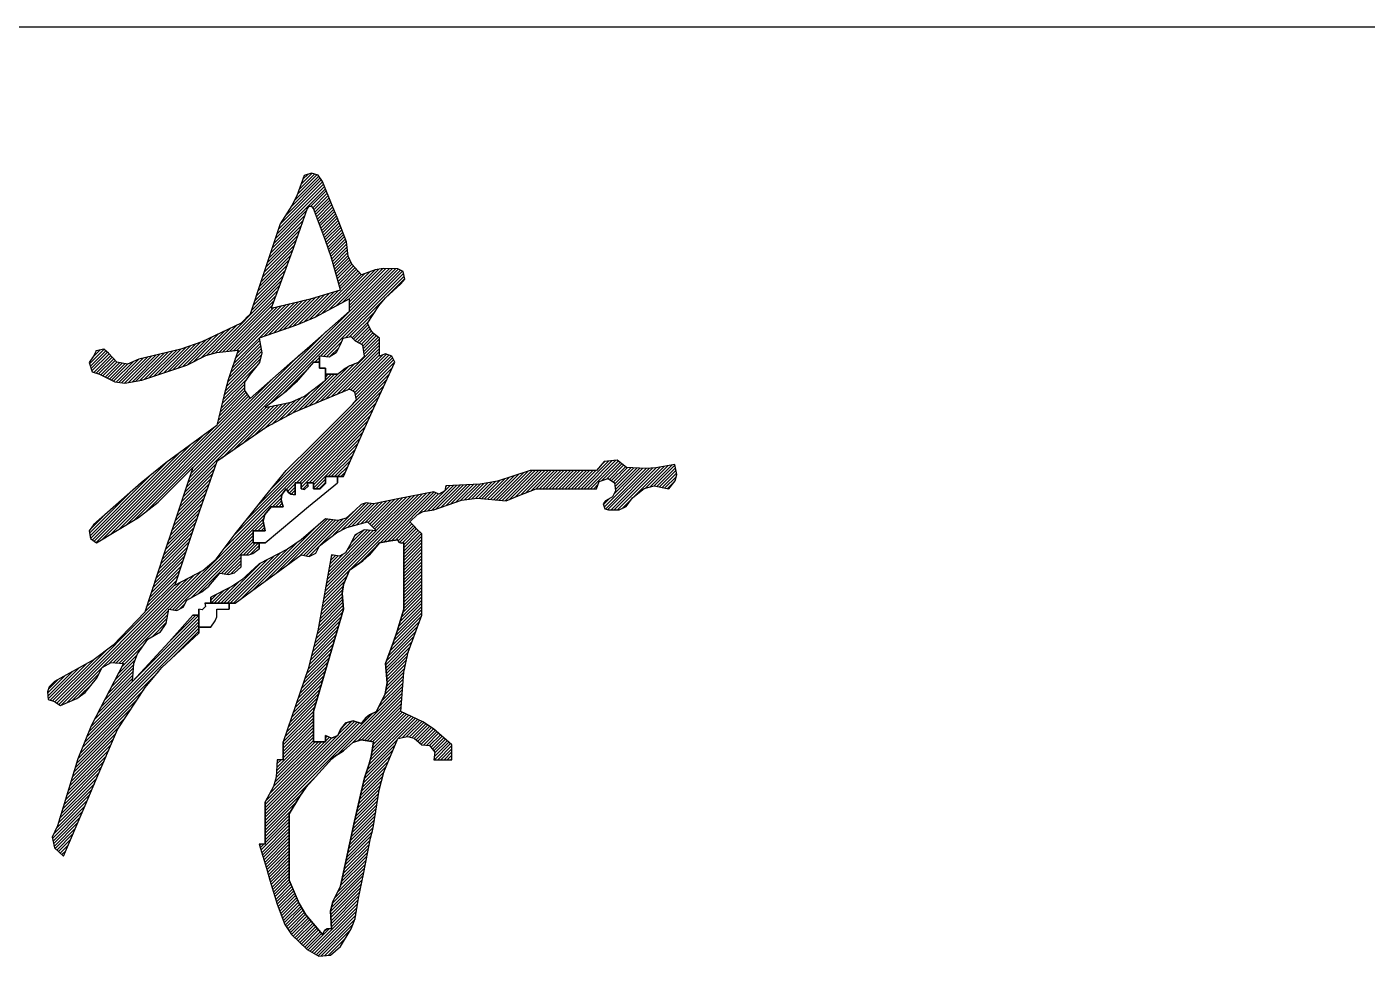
# Model space of a CAD drawing. Header units: millimetres. Extents: x 866561 to 877878, y 40199 to 44891.
# Drawn here: x 868183.74 to 868191.16, y 40235.71 to 40240.85 of the extents above; entities that cross this region are included whole.
import ezdxf

# ---------------------------------------------------------------- set-up
doc = ezdxf.new("R2010")
doc.units = ezdxf.units.MM
doc.header["$LTSCALE"] = 1000
doc.header["$MEASUREMENT"] = 0

# ---------------------------------------------------------------- blocks, each defined once
blk = doc.blocks.new('ZYC')
h = blk.add_hatch()
h.set_pattern_fill('ANSI31', color=256, scale=0.01, style=0)
h.paths.add_polyline_path([(0.871345, 0.42887), (0.877014, 0.441542), (0.888561, 0.466786), (0.887043, 0.470041), (0.883569, 0.471431), (0.880225, 0.47012), (0.880225, 0.474121), (0.880225, 0.476122), (0.880225, 0.480123), (0.876842, 0.482728), (0.875355, 0.484586), (0.873557, 0.488458), (0.879788, 0.497952), (0.883563, 0.502415), (0.891895, 0.510131), (0.894109, 0.512712), (0.893264, 0.516935), (0.890228, 0.518466), (0.882117, 0.518604), (0.877851, 0.517893), (0.870223, 0.515132), (0.864821, 0.52111), (0.862839, 0.525469), (0.861887, 0.53347), (0.856662, 0.54685), (0.853994, 0.553519), (0.848551, 0.566812), (0.84612, 0.570258), (0.84256, 0.571445), (0.838548, 0.570146), (0.834376, 0.55897), (0.831649, 0.553515), (0.825211, 0.543472), (0.818543, 0.523467), (0.815209, 0.513465), (0.80854, 0.49346), (0.80654, 0.491459), (0.80554, 0.490459), (0.803539, 0.488458), (0.781826, 0.478132), (0.770242, 0.474043), (0.746858, 0.468453), (0.740671, 0.46563), (0.734812, 0.466802), (0.730187, 0.471787), (0.727621, 0.474019), (0.723362, 0.473167), (0.721851, 0.47012), (0.719419, 0.466675), (0.721173, 0.461415), (0.725186, 0.460118), (0.733628, 0.455915), (0.739244, 0.455113), (0.748525, 0.456784), (0.758528, 0.460118), (0.763529, 0.461785), (0.773531, 0.465119), (0.784076, 0.470453), (0.790119, 0.47223), (0.801872, 0.473455), (0.796442, 0.457016), (0.794098, 0.448645), (0.790202, 0.431777), (0.761914, 0.411004), (0.748191, 0.399958), (0.721851, 0.376763), (0.719546, 0.373426), (0.720255, 0.369169), (0.723519, 0.366761), (0.746674, 0.380799), (0.757642, 0.389367), (0.776866, 0.408438), (0.766118, 0.376456), (0.760783, 0.360452), (0.750192, 0.328417), (0.732723, 0.310244), (0.722265, 0.302226), (0.700179, 0.290074), (0.697284, 0.287008), (0.696369, 0.284262), (0.696845, 0.280072), (0.699684, 0.279157), (0.701079, 0.278459), (0.703513, 0.276738), (0.712713, 0.280665), (0.717172, 0.28401), (0.723519, 0.291741), (0.726659, 0.297847), (0.73168, 0.300636), (0.738522, 0.300077), (0.720634, 0.265553), (0.713177, 0.247249), (0.701846, 0.210054), (0.699024, 0.203867), (0.700195, 0.198008), (0.705181, 0.193383), (0.717185, 0.221389), (0.723187, 0.235393), (0.735188, 0.263401), (0.750469, 0.286767), (0.759738, 0.297752), (0.7802, 0.316748), (0.7802, 0.32675), (0.776866, 0.32675), (0.763667, 0.311956), (0.756997, 0.304619), (0.743524, 0.290074), (0.744225, 0.299963), (0.746137, 0.305318), (0.751859, 0.313414), (0.758927, 0.317452), (0.762153, 0.322062), (0.763529, 0.330085), (0.767936, 0.329319), (0.771499, 0.331101), (0.773531, 0.335086), (0.781822, 0.339679), (0.785726, 0.342873), (0.791869, 0.35009), (0.796661, 0.349308), (0.799884, 0.350229), (0.803539, 0.353424), (0.803539, 0.356091), (0.803539, 0.357425), (0.803539, 0.360092), (0.807755, 0.360184), (0.810113, 0.36097), (0.813542, 0.363426), (0.813542, 0.366761), (0.810207, 0.366761), (0.810207, 0.369428), (0.810207, 0.370762), (0.810207, 0.373429), (0.812875, 0.373429), (0.814208, 0.373429), (0.816876, 0.373429), (0.815817, 0.378825), (0.816736, 0.382503), (0.82021, 0.386766), (0.822877, 0.386766), (0.824211, 0.386766), (0.826878, 0.386766), (0.825691, 0.390644), (0.826165, 0.393484), (0.828545, 0.396768), (0.829759, 0.394693), (0.831164, 0.393756), (0.833547, 0.393434), (0.833547, 0.396101), (0.833547, 0.397435), (0.833547, 0.400102), (0.836881, 0.400102), (0.836881, 0.396768), (0.838724, 0.396367), (0.840617, 0.39826), (0.840215, 0.400102), (0.843549, 0.400102), (0.843549, 0.396768), (0.847321, 0.396775), (0.850211, 0.399664), (0.850218, 0.403437), (0.856886, 0.403437), (0.86022, 0.403437)])
h.paths.add_polyline_path([(0.81766, 0.430826), (0.832668, 0.439013), (0.863554, 0.451782), (0.86659, 0.450251), (0.867435, 0.446028), (0.865221, 0.443447), (0.850551, 0.428776), (0.843216, 0.421441), (0.828545, 0.406771), (0.817133, 0.39283), (0.811464, 0.385827), (0.800205, 0.371762), (0.78972, 0.357746), (0.782385, 0.351511), (0.766863, 0.343421), (0.775929, 0.370852), (0.780598, 0.384525), (0.790202, 0.411772)], flags=16)
h.paths.add_polyline_path([(0.80854, 0.446781), (0.805425, 0.451112), (0.805425, 0.455787), (0.80854, 0.460118), (0.813699, 0.466554), (0.815065, 0.472016), (0.813542, 0.480123), (0.834155, 0.487227), (0.844276, 0.491612), (0.863554, 0.501795), (0.863554, 0.499128), (0.863554, 0.497794), (0.863554, 0.495127), (0.841589, 0.475743), (0.830586, 0.466074)], flags=16)
h.paths.add_polyline_path([(0.816876, 0.44178), (0.828552, 0.450587), (0.834008, 0.455702), (0.843549, 0.466786), (0.846883, 0.466786), (0.846883, 0.47012), (0.852237, 0.469623), (0.856263, 0.471924), (0.858553, 0.476789), (0.859871, 0.479923), (0.864466, 0.480842), (0.866889, 0.478456), (0.871025, 0.476192), (0.871893, 0.470117), (0.868556, 0.466786), (0.863539, 0.464853), (0.861098, 0.463458), (0.856886, 0.460118), (0.850218, 0.460118), (0.850218, 0.456784), (0.838559, 0.447954), (0.831216, 0.444649)], flags=16)
h.paths.add_polyline_path([(0.82021, 0.496794), (0.828392, 0.518733), (0.832394, 0.529737), (0.840215, 0.551808), (0.840995, 0.55289), (0.84277, 0.55289), (0.843549, 0.551808), (0.850321, 0.534079), (0.853333, 0.525043), (0.858553, 0.506796), (0.843346, 0.502328), (0.835663, 0.500323)], flags=16)
h.paths.add_polyline_path([(0.862059, 0.375253), (0.873557, 0.37843), (0.875557, 0.37643), (0.876558, 0.375429), (0.878558, 0.373429), (0.871716, 0.373988), (0.866694, 0.371199), (0.863554, 0.365093), (0.861382, 0.361183), (0.857984, 0.359484), (0.853552, 0.360092), (0.846069, 0.318055), (0.840672, 0.297141), (0.826878, 0.256732), (0.826878, 0.250064), (0.826878, 0.24673), (0.825545, 0.24673), (0.824878, 0.24673), (0.823544, 0.24673), (0.823031, 0.237034), (0.821563, 0.231894), (0.816876, 0.223391), (0.816876, 0.213388), (0.816876, 0.200051), (0.815542, 0.200051), (0.814875, 0.200051), (0.813542, 0.200051), (0.817543, 0.186714), (0.819543, 0.180046), (0.823544, 0.166709), (0.827791, 0.155463), (0.831467, 0.149949), (0.840215, 0.141703), (0.84657, 0.13798), (0.852974, 0.138562), (0.858553, 0.14337), (0.864559, 0.153054), (0.866713, 0.158799), (0.868556, 0.170044), (0.871223, 0.18338), (0.872557, 0.190049), (0.875224, 0.203385), (0.875891, 0.206053), (0.876224, 0.207386), (0.876891, 0.210054), (0.879889, 0.229889), (0.882632, 0.239833), (0.890228, 0.258399), (0.89558, 0.259661), (0.899436, 0.258697), (0.903565, 0.255065), (0.907812, 0.254625), (0.910735, 0.25097), (0.910233, 0.24673), (0.914234, 0.24673), (0.916235, 0.24673), (0.920236, 0.24673), (0.920236, 0.250064), (0.920236, 0.251731), (0.920236, 0.255065), (0.90998, 0.263848), (0.904109, 0.267647), (0.891895, 0.273403), (0.893648, 0.295176), (0.896067, 0.306234), (0.903565, 0.32675), (0.903565, 0.344755), (0.903565, 0.353757), (0.903565, 0.371762), (0.900897, 0.374429), (0.899564, 0.375763), (0.896896, 0.37843), (0.901245, 0.382512), (0.904358, 0.384068), (0.910233, 0.385099), (0.925477, 0.390367), (0.934172, 0.391453), (0.950243, 0.3901), (0.956912, 0.392767), (0.960246, 0.394101), (0.966914, 0.396768), (0.980251, 0.396768), (0.986919, 0.396768), (1.000256, 0.396768), (1.001698, 0.400731), (1.006727, 0.402408), (1.010259, 0.400102), (1.010867, 0.395671), (1.009168, 0.392272), (1.005257, 0.3901), (1.003934, 0.388458), (1.004881, 0.385618), (1.006924, 0.385099), (1.012888, 0.385026), (1.016741, 0.386953), (1.020261, 0.391767), (1.026697, 0.396926), (1.03216, 0.398291), (1.040266, 0.396768), (1.04374, 0.401031), (1.044659, 0.404709), (1.0436, 0.410105), (1.033059, 0.40833), (1.027608, 0.407989), (1.016927, 0.408438), (1.011661, 0.412583), (1.004597, 0.411877), (1.000256, 0.406771), (0.985586, 0.406771), (0.97825, 0.406771), (0.96358, 0.406771), (0.945524, 0.400963), (0.935851, 0.399236), (0.916901, 0.398435), (0.916329, 0.395509), (0.912918, 0.393803), (0.910233, 0.395101), (0.896896, 0.392434), (0.890228, 0.3911), (0.876891, 0.388433), (0.872698, 0.388881), (0.869975, 0.387973), (0.866889, 0.385099), (0.861654, 0.380508), (0.857114, 0.379147), (0.850218, 0.380097), (0.836856, 0.368404), (0.829308, 0.363258), (0.813542, 0.355091), (0.803942, 0.346403), (0.798418, 0.342605), (0.786868, 0.336753), (0.786868, 0.333419), (0.796871, 0.333419), (0.800205, 0.333419), (0.814842, 0.344134), (0.822177, 0.349469), (0.836881, 0.360092), (0.841288, 0.359327), (0.844851, 0.361109), (0.846883, 0.365093), (0.856324, 0.372385)])
h.paths.add_polyline_path([(0.870971, 0.356805), (0.874427, 0.359915), (0.880225, 0.366761), (0.884191, 0.367611), (0.8862, 0.367945), (0.890228, 0.368428), (0.890952, 0.367124), (0.892085, 0.366558), (0.893562, 0.366761), (0.893562, 0.35209), (0.893562, 0.344755), (0.893562, 0.330085), (0.889936, 0.317963), (0.887932, 0.31195), (0.88356, 0.300077), (0.884483, 0.289261), (0.883338, 0.28315), (0.878558, 0.273403), (0.874686, 0.271605), (0.872827, 0.270118), (0.870223, 0.266735), (0.865641, 0.268341), (0.861595, 0.267185), (0.858553, 0.263401), (0.857036, 0.260146), (0.853561, 0.258756), (0.850218, 0.260067), (0.850218, 0.256732), (0.843549, 0.256732), (0.843549, 0.273403), (0.850246, 0.296067), (0.85358, 0.307404), (0.86022, 0.330085), (0.859447, 0.338821), (0.860191, 0.343656), (0.863554, 0.351757)], flags=16)
h.paths.add_polyline_path([(0.869994, 0.257683), (0.876891, 0.256732), (0.875505, 0.248601), (0.874493, 0.244554), (0.87189, 0.236727), (0.866414, 0.212753), (0.863747, 0.200749), (0.858553, 0.176712), (0.854239, 0.168195), (0.853106, 0.16291), (0.853552, 0.153373), (0.851169, 0.153051), (0.849764, 0.152114), (0.848551, 0.150038), (0.839476, 0.160787), (0.835638, 0.167068), (0.830213, 0.180046), (0.830213, 0.216722), (0.835992, 0.226633), (0.839383, 0.23138), (0.850218, 0.243396), (0.853788, 0.247187), (0.855847, 0.248903), (0.86022, 0.251731), (0.865455, 0.256321)], flags=16)
for p, q in [((0.84256, 0.571445), (0.838548, 0.570146)), ((0.84612, 0.570258), (0.84256, 0.571445)), ((0.838548, 0.570146), (0.834376, 0.55897)), ((0.848551, 0.566812), (0.84612, 0.570258)), ((0.853994, 0.553519), (0.848551, 0.566812)), ((0.834376, 0.55897), (0.831649, 0.553515)), ((0.831649, 0.553515), (0.825211, 0.543472)), ((0.840215, 0.551808), (0.832394, 0.529737)), ((0.840995, 0.55289), (0.840215, 0.551808)), ((0.84277, 0.55289), (0.840995, 0.55289)), ((0.843549, 0.551808), (0.84277, 0.55289)), ((0.850321, 0.534079), (0.843549, 0.551808)), ((0.856662, 0.54685), (0.853994, 0.553519)), ((0.825211, 0.543472), (0.818543, 0.523467)), ((0.861887, 0.53347), (0.856662, 0.54685)), ((0.832394, 0.529737), (0.828392, 0.518733)), ((0.853333, 0.525043), (0.850321, 0.534079)), ((0.862839, 0.525469), (0.861887, 0.53347)), ((0.818543, 0.523467), (0.815209, 0.513465)), ((0.858553, 0.506796), (0.853333, 0.525043)), ((0.864821, 0.52111), (0.862839, 0.525469)), ((0.870223, 0.515132), (0.864821, 0.52111)), ((0.815209, 0.513465), (0.80854, 0.49346)), ((0.828392, 0.518733), (0.82021, 0.496794)), ((0.877851, 0.517893), (0.870223, 0.515132)), ((0.882117, 0.518604), (0.877851, 0.517893)), ((0.890228, 0.518466), (0.882117, 0.518604)), ((0.893264, 0.516935), (0.890228, 0.518466)), ((0.891895, 0.510131), (0.894109, 0.512712)), ((0.894109, 0.512712), (0.893264, 0.516935)), ((0.843346, 0.502328), (0.858553, 0.506796)), ((0.883563, 0.502415), (0.891895, 0.510131)), ((0.82021, 0.496794), (0.835663, 0.500323)), ((0.835663, 0.500323), (0.843346, 0.502328)), ((0.863554, 0.501795), (0.844276, 0.491612)), ((0.863554, 0.499128), (0.863554, 0.501795)), ((0.863554, 0.497794), (0.863554, 0.499128)), ((0.863554, 0.495127), (0.863554, 0.497794)), ((0.873557, 0.488458), (0.879788, 0.497952)), ((0.879788, 0.497952), (0.883563, 0.502415)), ((0.80554, 0.490459), (0.803539, 0.488458)), ((0.80654, 0.491459), (0.80554, 0.490459)), ((0.80854, 0.49346), (0.80654, 0.491459)), ((0.844276, 0.491612), (0.834155, 0.487227)), ((0.841589, 0.475743), (0.863554, 0.495127)), ((0.803539, 0.488458), (0.781826, 0.478132)), ((0.834155, 0.487227), (0.813542, 0.480123)), ((0.875355, 0.484586), (0.873557, 0.488458)), ((0.876842, 0.482728), (0.875355, 0.484586)), ((0.880225, 0.480123), (0.876842, 0.482728)), ((0.781826, 0.478132), (0.770242, 0.474043)), ((0.813542, 0.480123), (0.815065, 0.472016)), ((0.830586, 0.466074), (0.841589, 0.475743)), ((0.858553, 0.476789), (0.856263, 0.471924)), ((0.859871, 0.479923), (0.858553, 0.476789)), ((0.864466, 0.480842), (0.859871, 0.479923)), ((0.866889, 0.478456), (0.864466, 0.480842)), ((0.871025, 0.476192), (0.866889, 0.478456)), ((0.871893, 0.470117), (0.871025, 0.476192)), ((0.880225, 0.476122), (0.880225, 0.480123)), ((0.880225, 0.474121), (0.880225, 0.476122)), ((0.721851, 0.47012), (0.719419, 0.466675)), ((0.723362, 0.473167), (0.721851, 0.47012)), ((0.727621, 0.474019), (0.723362, 0.473167)), ((0.730187, 0.471787), (0.727621, 0.474019)), ((0.734812, 0.466802), (0.730187, 0.471787)), ((0.746858, 0.468453), (0.740671, 0.46563)), ((0.770242, 0.474043), (0.746858, 0.468453)), ((0.773531, 0.465119), (0.784076, 0.470453)), ((0.784076, 0.470453), (0.790119, 0.47223)), ((0.790119, 0.47223), (0.801872, 0.473455)), ((0.801872, 0.473455), (0.796442, 0.457016)), ((0.815065, 0.472016), (0.813699, 0.466554)), ((0.852237, 0.469623), (0.846883, 0.47012)), ((0.846883, 0.47012), (0.846883, 0.463452)), ((0.846883, 0.463452), (0.846883, 0.47012)), ((0.846883, 0.47012), (0.846883, 0.463452)), ((0.856263, 0.471924), (0.852237, 0.469623)), ((0.868556, 0.466786), (0.871893, 0.470117)), ((0.880225, 0.47012), (0.880225, 0.474121)), ((0.883569, 0.471431), (0.880225, 0.47012)), ((0.887043, 0.470041), (0.883569, 0.471431)), ((0.888561, 0.466786), (0.887043, 0.470041)), ((0.719419, 0.466675), (0.721173, 0.461415)), ((0.721173, 0.461415), (0.725186, 0.460118)), ((0.725186, 0.460118), (0.733628, 0.455915)), ((0.740671, 0.46563), (0.734812, 0.466802)), ((0.748525, 0.456784), (0.758528, 0.460118)), ((0.758528, 0.460118), (0.763529, 0.461785)), ((0.763529, 0.461785), (0.773531, 0.465119)), ((0.80854, 0.460118), (0.805425, 0.455787)), ((0.813699, 0.466554), (0.80854, 0.460118)), ((0.80854, 0.446781), (0.830586, 0.466074)), ((0.843549, 0.466786), (0.834008, 0.455702)), ((0.846883, 0.466786), (0.843549, 0.466786)), ((0.843549, 0.466786), (0.846883, 0.466786)), ((0.846883, 0.466786), (0.843549, 0.466786)), ((0.846883, 0.463452), (0.846883, 0.466786)), ((0.846883, 0.466786), (0.846883, 0.463452)), ((0.846883, 0.463452), (0.846883, 0.466786)), ((0.848217, 0.463452), (0.846883, 0.463452)), ((0.846883, 0.463452), (0.848217, 0.463452)), ((0.848884, 0.463452), (0.848217, 0.463452)), ((0.848217, 0.463452), (0.848884, 0.463452)), ((0.850218, 0.463452), (0.848884, 0.463452)), ((0.848884, 0.463452), (0.850218, 0.463452)), ((0.850218, 0.456784), (0.850218, 0.463452)), ((0.850218, 0.463452), (0.850218, 0.456784)), ((0.850218, 0.456784), (0.850218, 0.463452)), ((0.850218, 0.463452), (0.850218, 0.460118)), ((0.850218, 0.460118), (0.850218, 0.463452)), ((0.850218, 0.463452), (0.850218, 0.460118)), ((0.850218, 0.460118), (0.856886, 0.460118)), ((0.856886, 0.460118), (0.850218, 0.460118)), ((0.850218, 0.460118), (0.856886, 0.460118)), ((0.856886, 0.460118), (0.861098, 0.463458)), ((0.861098, 0.463458), (0.863539, 0.464853)), ((0.863539, 0.464853), (0.868556, 0.466786)), ((0.877014, 0.441542), (0.888561, 0.466786)), ((0.733628, 0.455915), (0.739244, 0.455113)), ((0.739244, 0.455113), (0.748525, 0.456784)), ((0.796442, 0.457016), (0.794098, 0.448645)), ((0.805425, 0.455787), (0.805425, 0.451112)), ((0.834008, 0.455702), (0.828552, 0.450587)), ((0.838559, 0.447954), (0.850218, 0.456784)), ((0.794098, 0.448645), (0.790202, 0.431777)), ((0.805425, 0.451112), (0.80854, 0.446781)), ((0.828552, 0.450587), (0.816876, 0.44178)), ((0.831216, 0.444649), (0.838559, 0.447954)), ((0.863554, 0.451782), (0.832668, 0.439013)), ((0.86659, 0.450251), (0.863554, 0.451782)), ((0.865221, 0.443447), (0.867435, 0.446028)), ((0.867435, 0.446028), (0.86659, 0.450251)), ((0.816876, 0.44178), (0.831216, 0.444649)), ((0.832668, 0.439013), (0.81766, 0.430826)), ((0.850551, 0.428776), (0.865221, 0.443447)), ((0.871345, 0.42887), (0.877014, 0.441542)), ((0.790202, 0.431777), (0.761914, 0.411004)), ((0.81766, 0.430826), (0.790202, 0.411772)), ((0.843216, 0.421441), (0.850551, 0.428776)), ((0.86022, 0.403437), (0.871345, 0.42887)), ((0.828545, 0.406771), (0.843216, 0.421441)), ((0.761914, 0.411004), (0.748191, 0.399958)), ((0.757642, 0.389367), (0.776866, 0.408438)), ((0.776866, 0.408438), (0.766118, 0.376456)), ((0.790202, 0.411772), (0.780598, 0.384525)), ((1.004597, 0.411877), (1.000256, 0.406771)), ((1.011661, 0.412583), (1.004597, 0.411877)), ((1.016927, 0.408438), (1.011661, 0.412583)), ((1.027608, 0.407989), (1.016927, 0.408438)), ((1.033059, 0.40833), (1.027608, 0.407989)), ((1.0436, 0.410105), (1.033059, 0.40833)), ((1.044659, 0.404709), (1.0436, 0.410105)), ((0.817133, 0.39283), (0.828545, 0.406771)), ((0.850211, 0.399664), (0.850218, 0.403437)), ((0.850218, 0.403437), (0.850211, 0.399664)), ((0.850218, 0.403437), (0.86022, 0.403437)), ((0.86022, 0.403437), (0.850218, 0.403437)), ((0.850218, 0.403437), (0.86022, 0.403437)), ((0.856886, 0.403437), (0.850218, 0.403437)), ((0.850218, 0.403437), (0.856886, 0.403437)), ((0.856886, 0.403437), (0.850218, 0.403437)), ((0.856886, 0.400102), (0.856886, 0.403437)), ((0.856886, 0.403437), (0.856886, 0.400102)), ((0.856886, 0.400102), (0.856886, 0.403437)), ((0.945524, 0.400963), (0.935851, 0.399236)), ((0.96358, 0.406771), (0.945524, 0.400963)), ((0.97825, 0.406771), (0.96358, 0.406771)), ((0.985586, 0.406771), (0.97825, 0.406771)), ((1.000256, 0.406771), (0.985586, 0.406771)), ((1.000256, 0.396768), (1.001698, 0.400731)), ((1.001698, 0.400731), (1.006727, 0.402408)), ((1.006727, 0.402408), (1.010259, 0.400102)), ((1.040266, 0.396768), (1.04374, 0.401031)), ((1.04374, 0.401031), (1.044659, 0.404709)), ((0.748191, 0.399958), (0.721851, 0.376763)), ((0.825691, 0.390644), (0.826165, 0.393484)), ((0.826165, 0.393484), (0.825691, 0.390644)), ((0.826165, 0.393484), (0.828545, 0.396768)), ((0.828545, 0.396768), (0.826165, 0.393484)), ((0.828545, 0.396768), (0.829759, 0.394693)), ((0.829759, 0.394693), (0.828545, 0.396768)), ((0.829759, 0.394693), (0.831164, 0.393756)), ((0.831164, 0.393756), (0.829759, 0.394693)), ((0.831164, 0.393756), (0.833547, 0.393434)), ((0.833547, 0.393434), (0.831164, 0.393756)), ((0.833547, 0.397435), (0.833547, 0.400102)), ((0.833547, 0.400102), (0.836881, 0.400102)), ((0.836881, 0.400102), (0.833547, 0.400102)), ((0.833547, 0.400102), (0.836881, 0.400102)), ((0.836881, 0.400102), (0.833547, 0.400102)), ((0.833547, 0.400102), (0.836881, 0.400102)), ((0.836881, 0.400102), (0.833547, 0.400102)), ((0.833547, 0.400102), (0.833547, 0.397435)), ((0.833547, 0.396101), (0.833547, 0.397435)), ((0.833547, 0.397435), (0.833547, 0.396101)), ((0.833547, 0.393434), (0.833547, 0.396101)), ((0.833547, 0.396101), (0.833547, 0.393434)), ((0.836881, 0.396768), (0.836881, 0.400102)), ((0.836881, 0.400102), (0.836881, 0.396768)), ((0.836881, 0.396768), (0.836881, 0.400102)), ((0.838724, 0.396367), (0.836881, 0.396768)), ((0.836881, 0.396768), (0.838724, 0.396367)), ((0.840617, 0.39826), (0.838724, 0.396367)), ((0.838724, 0.396367), (0.840617, 0.39826)), ((0.843549, 0.400102), (0.840215, 0.400102)), ((0.840215, 0.400102), (0.843549, 0.400102)), ((0.843549, 0.400102), (0.840215, 0.400102)), ((0.840215, 0.400102), (0.840617, 0.39826)), ((0.840617, 0.39826), (0.840215, 0.400102)), ((0.840215, 0.400102), (0.843549, 0.400102)), ((0.843549, 0.400102), (0.840215, 0.400102)), ((0.840215, 0.400102), (0.843549, 0.400102)), ((0.840833, 0.386824), (0.856886, 0.400102)), ((0.843549, 0.396768), (0.843549, 0.400102)), ((0.843549, 0.400102), (0.843549, 0.396768)), ((0.843549, 0.396768), (0.843549, 0.400102)), ((0.843549, 0.396768), (0.847321, 0.396775)), ((0.847321, 0.396775), (0.843549, 0.396768)), ((0.847321, 0.396775), (0.850211, 0.399664)), ((0.850211, 0.399664), (0.847321, 0.396775)), ((0.910233, 0.395101), (0.896896, 0.392434)), ((0.912918, 0.393803), (0.910233, 0.395101)), ((0.916329, 0.395509), (0.912918, 0.393803)), ((0.916901, 0.398435), (0.916329, 0.395509)), ((0.935851, 0.399236), (0.916901, 0.398435)), ((0.956912, 0.392767), (0.960246, 0.394101)), ((0.960246, 0.394101), (0.966914, 0.396768)), ((0.966914, 0.396768), (0.980251, 0.396768)), ((0.980251, 0.396768), (0.986919, 0.396768)), ((0.986919, 0.396768), (1.000256, 0.396768)), ((1.010867, 0.395671), (1.009168, 0.392272)), ((1.010259, 0.400102), (1.010867, 0.395671)), ((1.020261, 0.391767), (1.026697, 0.396926)), ((1.026697, 0.396926), (1.03216, 0.398291)), ((1.03216, 0.398291), (1.040266, 0.396768)), ((0.746674, 0.380799), (0.757642, 0.389367)), ((0.800205, 0.371762), (0.811464, 0.385827)), ((0.811464, 0.385827), (0.817133, 0.39283)), ((0.816736, 0.382503), (0.82021, 0.386766)), ((0.82021, 0.386766), (0.816736, 0.382503)), ((0.82021, 0.386766), (0.822877, 0.386766)), ((0.822877, 0.386766), (0.82021, 0.386766)), ((0.822877, 0.386766), (0.824211, 0.386766)), ((0.824211, 0.386766), (0.822877, 0.386766)), ((0.824211, 0.386766), (0.826878, 0.386766)), ((0.826878, 0.386766), (0.824211, 0.386766)), ((0.826878, 0.386766), (0.825691, 0.390644)), ((0.825691, 0.390644), (0.826878, 0.386766)), ((0.832831, 0.380156), (0.840833, 0.386824)), ((0.869975, 0.387973), (0.866889, 0.385099)), ((0.872698, 0.388881), (0.869975, 0.387973)), ((0.876891, 0.388433), (0.872698, 0.388881)), ((0.890228, 0.3911), (0.876891, 0.388433)), ((0.896896, 0.392434), (0.890228, 0.3911)), ((0.910233, 0.385099), (0.925477, 0.390367)), ((0.925477, 0.390367), (0.934172, 0.391453)), ((0.934172, 0.391453), (0.950243, 0.3901)), ((0.950243, 0.3901), (0.956912, 0.392767)), ((1.005257, 0.3901), (1.003934, 0.388458)), ((1.003934, 0.388458), (1.004881, 0.385618)), ((1.009168, 0.392272), (1.005257, 0.3901)), ((1.012888, 0.385026), (1.016741, 0.386953)), ((1.016741, 0.386953), (1.020261, 0.391767)), ((0.723519, 0.366761), (0.746674, 0.380799)), ((0.780598, 0.384525), (0.775929, 0.370852)), ((0.815817, 0.378825), (0.816736, 0.382503)), ((0.816736, 0.382503), (0.815817, 0.378825)), ((0.816876, 0.373429), (0.815817, 0.378825)), ((0.815817, 0.378825), (0.816876, 0.373429)), ((0.816876, 0.366761), (0.832831, 0.380156)), ((0.850218, 0.380097), (0.836856, 0.368404)), ((0.857114, 0.379147), (0.850218, 0.380097)), ((0.861654, 0.380508), (0.857114, 0.379147)), ((0.866889, 0.385099), (0.861654, 0.380508)), ((0.862059, 0.375253), (0.873557, 0.37843)), ((0.873557, 0.37843), (0.875557, 0.37643)), ((0.896896, 0.37843), (0.901245, 0.382512)), ((0.899564, 0.375763), (0.896896, 0.37843)), ((0.901245, 0.382512), (0.904358, 0.384068)), ((0.904358, 0.384068), (0.910233, 0.385099)), ((1.004881, 0.385618), (1.006924, 0.385099)), ((1.006924, 0.385099), (1.012888, 0.385026)), ((0.721851, 0.376763), (0.719546, 0.373426)), ((0.719546, 0.373426), (0.720255, 0.369169)), ((0.766118, 0.376456), (0.760783, 0.360452)), ((0.78972, 0.357746), (0.800205, 0.371762)), ((0.810207, 0.370762), (0.810207, 0.373429)), ((0.810207, 0.373429), (0.812875, 0.373429)), ((0.812875, 0.373429), (0.810207, 0.373429)), ((0.810207, 0.373429), (0.810207, 0.370762)), ((0.812875, 0.373429), (0.814208, 0.373429)), ((0.814208, 0.373429), (0.812875, 0.373429)), ((0.814208, 0.373429), (0.816876, 0.373429)), ((0.816876, 0.373429), (0.814208, 0.373429)), ((0.846883, 0.365093), (0.856324, 0.372385)), ((0.856324, 0.372385), (0.862059, 0.375253)), ((0.866694, 0.371199), (0.863554, 0.365093)), ((0.871716, 0.373988), (0.866694, 0.371199)), ((0.878558, 0.373429), (0.871716, 0.373988)), ((0.875557, 0.37643), (0.876558, 0.375429)), ((0.876558, 0.375429), (0.878558, 0.373429)), ((0.900897, 0.374429), (0.899564, 0.375763)), ((0.903565, 0.371762), (0.900897, 0.374429)), ((0.903565, 0.353757), (0.903565, 0.371762)), ((0.720255, 0.369169), (0.723519, 0.366761)), ((0.775929, 0.370852), (0.766863, 0.343421)), ((0.810207, 0.369428), (0.810207, 0.370762)), ((0.810207, 0.370762), (0.810207, 0.369428)), ((0.810207, 0.366761), (0.810207, 0.369428)), ((0.810207, 0.369428), (0.810207, 0.366761)), ((0.813542, 0.366761), (0.810207, 0.366761)), ((0.810207, 0.366761), (0.813542, 0.366761)), ((0.813542, 0.366761), (0.810207, 0.366761)), ((0.810207, 0.366761), (0.816876, 0.366761)), ((0.816876, 0.366761), (0.810207, 0.366761)), ((0.810207, 0.366761), (0.816876, 0.366761)), ((0.813542, 0.363426), (0.813542, 0.366761)), ((0.813542, 0.366761), (0.813542, 0.363426)), ((0.813542, 0.363426), (0.813542, 0.366761)), ((0.836856, 0.368404), (0.829308, 0.363258)), ((0.844851, 0.361109), (0.846883, 0.365093)), ((0.863554, 0.365093), (0.861382, 0.361183)), ((0.874427, 0.359915), (0.880225, 0.366761)), ((0.880225, 0.366761), (0.874427, 0.359915)), ((0.880225, 0.366761), (0.884191, 0.367611)), ((0.884191, 0.367611), (0.880225, 0.366761)), ((0.884191, 0.367611), (0.8862, 0.367945)), ((0.8862, 0.367945), (0.884191, 0.367611)), ((0.8862, 0.367945), (0.890228, 0.368428)), ((0.890228, 0.368428), (0.8862, 0.367945)), ((0.890228, 0.368428), (0.890952, 0.367124)), ((0.890952, 0.367124), (0.890228, 0.368428)), ((0.890952, 0.367124), (0.892085, 0.366558)), ((0.892085, 0.366558), (0.890952, 0.367124)), ((0.892085, 0.366558), (0.893562, 0.366761)), ((0.893562, 0.366761), (0.892085, 0.366558)), ((0.893562, 0.366761), (0.893562, 0.35209)), ((0.893562, 0.35209), (0.893562, 0.366761)), ((0.760783, 0.360452), (0.750192, 0.328417)), ((0.782385, 0.351511), (0.78972, 0.357746)), ((0.803539, 0.360092), (0.807755, 0.360184)), ((0.803539, 0.357425), (0.803539, 0.360092)), ((0.803539, 0.356091), (0.803539, 0.357425)), ((0.807755, 0.360184), (0.810113, 0.36097)), ((0.810113, 0.36097), (0.813542, 0.363426)), ((0.829308, 0.363258), (0.813542, 0.355091)), ((0.822177, 0.349469), (0.836881, 0.360092)), ((0.836881, 0.360092), (0.841288, 0.359327)), ((0.841288, 0.359327), (0.844851, 0.361109)), ((0.853552, 0.360092), (0.846069, 0.318055)), ((0.857984, 0.359484), (0.853552, 0.360092)), ((0.861382, 0.361183), (0.857984, 0.359484)), ((0.863554, 0.351757), (0.870971, 0.356805)), ((0.870971, 0.356805), (0.863554, 0.351757)), ((0.870971, 0.356805), (0.874427, 0.359915)), ((0.874427, 0.359915), (0.870971, 0.356805)), ((0.766863, 0.343421), (0.782385, 0.351511)), ((0.785726, 0.342873), (0.791869, 0.35009)), ((0.791869, 0.35009), (0.796661, 0.349308)), ((0.796661, 0.349308), (0.799884, 0.350229)), ((0.799884, 0.350229), (0.803539, 0.353424)), ((0.803539, 0.353424), (0.803539, 0.356091)), ((0.813542, 0.355091), (0.803942, 0.346403)), ((0.814842, 0.344134), (0.822177, 0.349469)), ((0.860191, 0.343656), (0.863554, 0.351757)), ((0.863554, 0.351757), (0.860191, 0.343656)), ((0.893562, 0.35209), (0.893562, 0.344755)), ((0.893562, 0.344755), (0.893562, 0.35209)), ((0.903565, 0.344755), (0.903565, 0.353757)), ((0.781822, 0.339679), (0.785726, 0.342873)), ((0.798418, 0.342605), (0.786868, 0.336753)), ((0.803942, 0.346403), (0.798418, 0.342605)), ((0.800205, 0.333419), (0.814842, 0.344134)), ((0.859447, 0.338821), (0.860191, 0.343656)), ((0.860191, 0.343656), (0.859447, 0.338821)), ((0.893562, 0.344755), (0.893562, 0.330085)), ((0.893562, 0.330085), (0.893562, 0.344755)), ((0.903565, 0.32675), (0.903565, 0.344755)), ((0.771499, 0.331101), (0.773531, 0.335086)), ((0.773531, 0.335086), (0.781822, 0.339679)), ((0.786868, 0.336753), (0.786868, 0.333419)), ((0.786868, 0.333419), (0.786868, 0.336753)), ((0.786868, 0.336753), (0.786868, 0.333419)), ((0.86022, 0.330085), (0.859447, 0.338821)), ((0.859447, 0.338821), (0.86022, 0.330085)), ((0.750192, 0.328417), (0.732723, 0.310244)), ((0.762153, 0.322062), (0.763529, 0.330085)), ((0.763529, 0.330085), (0.767936, 0.329319)), ((0.776866, 0.32675), (0.763667, 0.311956)), ((0.767936, 0.329319), (0.771499, 0.331101)), ((0.7802, 0.32675), (0.776866, 0.32675)), ((0.776866, 0.32675), (0.7802, 0.32675)), ((0.7802, 0.32675), (0.776866, 0.32675)), ((0.782043, 0.329683), (0.7802, 0.330085)), ((0.7802, 0.330085), (0.7802, 0.320082)), ((0.7802, 0.320082), (0.7802, 0.330085)), ((0.7802, 0.330085), (0.7802, 0.320082)), ((0.7802, 0.316748), (0.7802, 0.32675)), ((0.7802, 0.32675), (0.7802, 0.316748)), ((0.7802, 0.316748), (0.7802, 0.32675)), ((0.783936, 0.331576), (0.782043, 0.329683)), ((0.796871, 0.333419), (0.783534, 0.333419)), ((0.783534, 0.333419), (0.796871, 0.333419)), ((0.796871, 0.333419), (0.783534, 0.333419)), ((0.783534, 0.333419), (0.783936, 0.331576)), ((0.786868, 0.333419), (0.800205, 0.333419)), ((0.800205, 0.333419), (0.786868, 0.333419)), ((0.786868, 0.333419), (0.800205, 0.333419)), ((0.790068, 0.325869), (0.790202, 0.330085)), ((0.790202, 0.330085), (0.79287, 0.330085)), ((0.79287, 0.330085), (0.794203, 0.330085)), ((0.794203, 0.330085), (0.796871, 0.330085)), ((0.796871, 0.330085), (0.796871, 0.333419)), ((0.796871, 0.333419), (0.796871, 0.330085)), ((0.796871, 0.330085), (0.796871, 0.333419)), ((0.85358, 0.307404), (0.86022, 0.330085)), ((0.86022, 0.330085), (0.85358, 0.307404)), ((0.893562, 0.330085), (0.889936, 0.317963)), ((0.889936, 0.317963), (0.893562, 0.330085)), ((0.896067, 0.306234), (0.903565, 0.32675)), ((0.758927, 0.317452), (0.762153, 0.322062)), ((0.7802, 0.320082), (0.786868, 0.320082)), ((0.786868, 0.320082), (0.7802, 0.320082)), ((0.7802, 0.320082), (0.786868, 0.320082)), ((0.786868, 0.320082), (0.78929, 0.323535)), ((0.78929, 0.323535), (0.790068, 0.325869)), ((0.746137, 0.305318), (0.751859, 0.313414)), ((0.751859, 0.313414), (0.758927, 0.317452)), ((0.763667, 0.311956), (0.756997, 0.304619)), ((0.759738, 0.297752), (0.7802, 0.316748)), ((0.846069, 0.318055), (0.840672, 0.297141)), ((0.887932, 0.31195), (0.88356, 0.300077)), ((0.88356, 0.300077), (0.887932, 0.31195)), ((0.889936, 0.317963), (0.887932, 0.31195)), ((0.887932, 0.31195), (0.889936, 0.317963)), ((0.732723, 0.310244), (0.722265, 0.302226)), ((0.756997, 0.304619), (0.743524, 0.290074)), ((0.744225, 0.299963), (0.746137, 0.305318)), ((0.850246, 0.296067), (0.85358, 0.307404)), ((0.85358, 0.307404), (0.850246, 0.296067)), ((0.893648, 0.295176), (0.896067, 0.306234)), ((0.722265, 0.302226), (0.700179, 0.290074)), ((0.738522, 0.300077), (0.720634, 0.265553)), ((0.723519, 0.291741), (0.726659, 0.297847)), ((0.726659, 0.297847), (0.73168, 0.300636)), ((0.73168, 0.300636), (0.738522, 0.300077)), ((0.743524, 0.290074), (0.744225, 0.299963)), ((0.750469, 0.286767), (0.759738, 0.297752)), ((0.840672, 0.297141), (0.826878, 0.256732)), ((0.88356, 0.300077), (0.884483, 0.289261)), ((0.884483, 0.289261), (0.88356, 0.300077)), ((0.700179, 0.290074), (0.697284, 0.287008)), ((0.717172, 0.28401), (0.723519, 0.291741)), ((0.843549, 0.273403), (0.850246, 0.296067)), ((0.850246, 0.296067), (0.843549, 0.273403)), ((0.891895, 0.273403), (0.893648, 0.295176)), ((0.697284, 0.287008), (0.696369, 0.284262)), ((0.696369, 0.284262), (0.696845, 0.280072)), ((0.712713, 0.280665), (0.717172, 0.28401)), ((0.735188, 0.263401), (0.750469, 0.286767)), ((0.883338, 0.28315), (0.878558, 0.273403)), ((0.878558, 0.273403), (0.883338, 0.28315)), ((0.884483, 0.289261), (0.883338, 0.28315)), ((0.883338, 0.28315), (0.884483, 0.289261)), ((0.696845, 0.280072), (0.699684, 0.279157)), ((0.699684, 0.279157), (0.701079, 0.278459)), ((0.701079, 0.278459), (0.703513, 0.276738)), ((0.703513, 0.276738), (0.712713, 0.280665)), ((0.843549, 0.263401), (0.843549, 0.273403)), ((0.843549, 0.273403), (0.843549, 0.263401)), ((0.843549, 0.263401), (0.843549, 0.273403)), ((0.843549, 0.273403), (0.843549, 0.256732)), ((0.843549, 0.256732), (0.843549, 0.273403)), ((0.843549, 0.273403), (0.843549, 0.256732)), ((0.861595, 0.267185), (0.858553, 0.263401)), ((0.858553, 0.263401), (0.861595, 0.267185)), ((0.865641, 0.268341), (0.861595, 0.267185)), ((0.861595, 0.267185), (0.865641, 0.268341)), ((0.870223, 0.266735), (0.865641, 0.268341)), ((0.865641, 0.268341), (0.870223, 0.266735)), ((0.872827, 0.270118), (0.870223, 0.266735)), ((0.870223, 0.266735), (0.872827, 0.270118)), ((0.874686, 0.271605), (0.872827, 0.270118)), ((0.872827, 0.270118), (0.874686, 0.271605)), ((0.878558, 0.273403), (0.874686, 0.271605)), ((0.874686, 0.271605), (0.878558, 0.273403)), ((0.904109, 0.267647), (0.891895, 0.273403)), ((0.90998, 0.263848), (0.904109, 0.267647)), ((0.720634, 0.265553), (0.713177, 0.247249)), ((0.723187, 0.235393), (0.735188, 0.263401)), ((0.843549, 0.256732), (0.843549, 0.263401)), ((0.843549, 0.263401), (0.843549, 0.256732)), ((0.843549, 0.256732), (0.843549, 0.263401)), ((0.853561, 0.258756), (0.850218, 0.260067)), ((0.850218, 0.256732), (0.850218, 0.260067)), ((0.850218, 0.260067), (0.850218, 0.256732)), ((0.850218, 0.256732), (0.850218, 0.260067)), ((0.850218, 0.260067), (0.853561, 0.258756)), ((0.857036, 0.260146), (0.853561, 0.258756)), ((0.853561, 0.258756), (0.857036, 0.260146)), ((0.858553, 0.263401), (0.857036, 0.260146)), ((0.857036, 0.260146), (0.858553, 0.263401)), ((0.920236, 0.255065), (0.90998, 0.263848)), ((0.826878, 0.256732), (0.826878, 0.250064)), ((0.826878, 0.250064), (0.826878, 0.256732)), ((0.826878, 0.256732), (0.826878, 0.250064)), ((0.850218, 0.256732), (0.843549, 0.256732)), ((0.843549, 0.256732), (0.850218, 0.256732)), ((0.850218, 0.256732), (0.843549, 0.256732)), ((0.843549, 0.256732), (0.850218, 0.256732)), ((0.850218, 0.256732), (0.843549, 0.256732)), ((0.843549, 0.256732), (0.850218, 0.256732)), ((0.86022, 0.251731), (0.865455, 0.256321)), ((0.865455, 0.256321), (0.86022, 0.251731)), ((0.865455, 0.256321), (0.869994, 0.257683)), ((0.869994, 0.257683), (0.865455, 0.256321)), ((0.869994, 0.257683), (0.876891, 0.256732)), ((0.876891, 0.256732), (0.869994, 0.257683)), ((0.876891, 0.256732), (0.875505, 0.248601)), ((0.875505, 0.248601), (0.876891, 0.256732)), ((0.882632, 0.239833), (0.890228, 0.258399)), ((0.890228, 0.258399), (0.89558, 0.259661)), ((0.89558, 0.259661), (0.899436, 0.258697)), ((0.899436, 0.258697), (0.903565, 0.255065)), ((0.903565, 0.255065), (0.907812, 0.254625)), ((0.907812, 0.254625), (0.910735, 0.25097)), ((0.920236, 0.251731), (0.920236, 0.255065)), ((0.713177, 0.247249), (0.701846, 0.210054)), ((0.823544, 0.24673), (0.823031, 0.237034)), ((0.824878, 0.24673), (0.823544, 0.24673)), ((0.825545, 0.24673), (0.824878, 0.24673)), ((0.826878, 0.24673), (0.825545, 0.24673)), ((0.826878, 0.250064), (0.826878, 0.24673)), ((0.826878, 0.24673), (0.826878, 0.250064)), ((0.826878, 0.250064), (0.826878, 0.24673)), ((0.850218, 0.243396), (0.853788, 0.247187)), ((0.853788, 0.247187), (0.850218, 0.243396)), ((0.853788, 0.247187), (0.855847, 0.248903)), ((0.855847, 0.248903), (0.853788, 0.247187)), ((0.855847, 0.248903), (0.86022, 0.251731)), ((0.86022, 0.251731), (0.855847, 0.248903)), ((0.875505, 0.248601), (0.874493, 0.244554)), ((0.874493, 0.244554), (0.875505, 0.248601)), ((0.910735, 0.25097), (0.910233, 0.24673)), ((0.910233, 0.24673), (0.914234, 0.24673)), ((0.914234, 0.24673), (0.916235, 0.24673)), ((0.916235, 0.24673), (0.920236, 0.24673)), ((0.920236, 0.250064), (0.920236, 0.251731)), ((0.920236, 0.24673), (0.920236, 0.250064)), ((0.839383, 0.23138), (0.850218, 0.243396)), ((0.850218, 0.243396), (0.839383, 0.23138)), ((0.874493, 0.244554), (0.87189, 0.236727)), ((0.87189, 0.236727), (0.874493, 0.244554)), ((0.879889, 0.229889), (0.882632, 0.239833)), ((0.717185, 0.221389), (0.723187, 0.235393)), ((0.821563, 0.231894), (0.816876, 0.223391)), ((0.823031, 0.237034), (0.821563, 0.231894)), ((0.835992, 0.226633), (0.839383, 0.23138)), ((0.839383, 0.23138), (0.835992, 0.226633)), ((0.87189, 0.236727), (0.866414, 0.212753)), ((0.866414, 0.212753), (0.87189, 0.236727)), ((0.816876, 0.223391), (0.816876, 0.213388)), ((0.816876, 0.213388), (0.816876, 0.223391)), ((0.816876, 0.223391), (0.816876, 0.213388)), ((0.830213, 0.216722), (0.835992, 0.226633)), ((0.835992, 0.226633), (0.830213, 0.216722)), ((0.876891, 0.210054), (0.879889, 0.229889)), ((0.705181, 0.193383), (0.717185, 0.221389)), ((0.830213, 0.210054), (0.830213, 0.216722)), ((0.830213, 0.216722), (0.830213, 0.210054)), ((0.830213, 0.210054), (0.830213, 0.216722)), ((0.830213, 0.216722), (0.830213, 0.180046)), ((0.830213, 0.180046), (0.830213, 0.216722)), ((0.830213, 0.216722), (0.830213, 0.180046)), ((0.701846, 0.210054), (0.699024, 0.203867)), ((0.816876, 0.213388), (0.816876, 0.200051)), ((0.816876, 0.200051), (0.816876, 0.213388)), ((0.816876, 0.213388), (0.816876, 0.200051)), ((0.830213, 0.180046), (0.830213, 0.210054)), ((0.830213, 0.210054), (0.830213, 0.180046)), ((0.830213, 0.180046), (0.830213, 0.210054)), ((0.866414, 0.212753), (0.863747, 0.200749)), ((0.863747, 0.200749), (0.866414, 0.212753)), ((0.876224, 0.207386), (0.876891, 0.210054)), ((0.699024, 0.203867), (0.700195, 0.198008)), ((0.863747, 0.200749), (0.858553, 0.176712)), ((0.858553, 0.176712), (0.863747, 0.200749)), ((0.872557, 0.190049), (0.875224, 0.203385)), ((0.875224, 0.203385), (0.875891, 0.206053)), ((0.875891, 0.206053), (0.876224, 0.207386)), ((0.700195, 0.198008), (0.705181, 0.193383)), ((0.814875, 0.200051), (0.813542, 0.200051)), ((0.813542, 0.200051), (0.817543, 0.186714)), ((0.815542, 0.200051), (0.814875, 0.200051)), ((0.816876, 0.200051), (0.815542, 0.200051)), ((0.817543, 0.186714), (0.819543, 0.180046)), ((0.871223, 0.18338), (0.872557, 0.190049)), ((0.819543, 0.180046), (0.823544, 0.166709)), ((0.835638, 0.167068), (0.830213, 0.180046)), ((0.830213, 0.180046), (0.835638, 0.167068)), ((0.868556, 0.170044), (0.871223, 0.18338)), ((0.858553, 0.176712), (0.854239, 0.168195)), ((0.854239, 0.168195), (0.858553, 0.176712)), ((0.823544, 0.166709), (0.827791, 0.155463)), ((0.839476, 0.160787), (0.835638, 0.167068)), ((0.835638, 0.167068), (0.839476, 0.160787)), ((0.854239, 0.168195), (0.853106, 0.16291)), ((0.853106, 0.16291), (0.854239, 0.168195)), ((0.866713, 0.158799), (0.868556, 0.170044)), ((0.848551, 0.150038), (0.839476, 0.160787)), ((0.839476, 0.160787), (0.848551, 0.150038)), ((0.853106, 0.16291), (0.853552, 0.153373)), ((0.853552, 0.153373), (0.853106, 0.16291)), ((0.864559, 0.153054), (0.866713, 0.158799)), ((0.827791, 0.155463), (0.831467, 0.149949)), ((0.831467, 0.149949), (0.840215, 0.141703)), ((0.849764, 0.152114), (0.848551, 0.150038)), ((0.848551, 0.150038), (0.849764, 0.152114)), ((0.851169, 0.153051), (0.849764, 0.152114)), ((0.849764, 0.152114), (0.851169, 0.153051)), ((0.853552, 0.153373), (0.851169, 0.153051)), ((0.851169, 0.153051), (0.853552, 0.153373)), ((0.858553, 0.14337), (0.864559, 0.153054)), ((0.840215, 0.141703), (0.84657, 0.13798)), ((0.852974, 0.138562), (0.858553, 0.14337)), ((0.84657, 0.13798), (0.852974, 0.138562))]:
    blk.add_line(p, q)

msp = doc.modelspace()

# ---------------------------------------------------------------- linework, layer by layer
msp.add_line((868158.4841, 40240.8547), (868213.4841, 40240.8547))

# ---------------------------------------------------------------- block references
at = {"xscale": 10, "yscale": 10, "zscale": 10}
msp.add_blockref('ZYC', (868176.8867, 40234.3302), dxfattribs=at)

doc.saveas('drawing.dxf')
